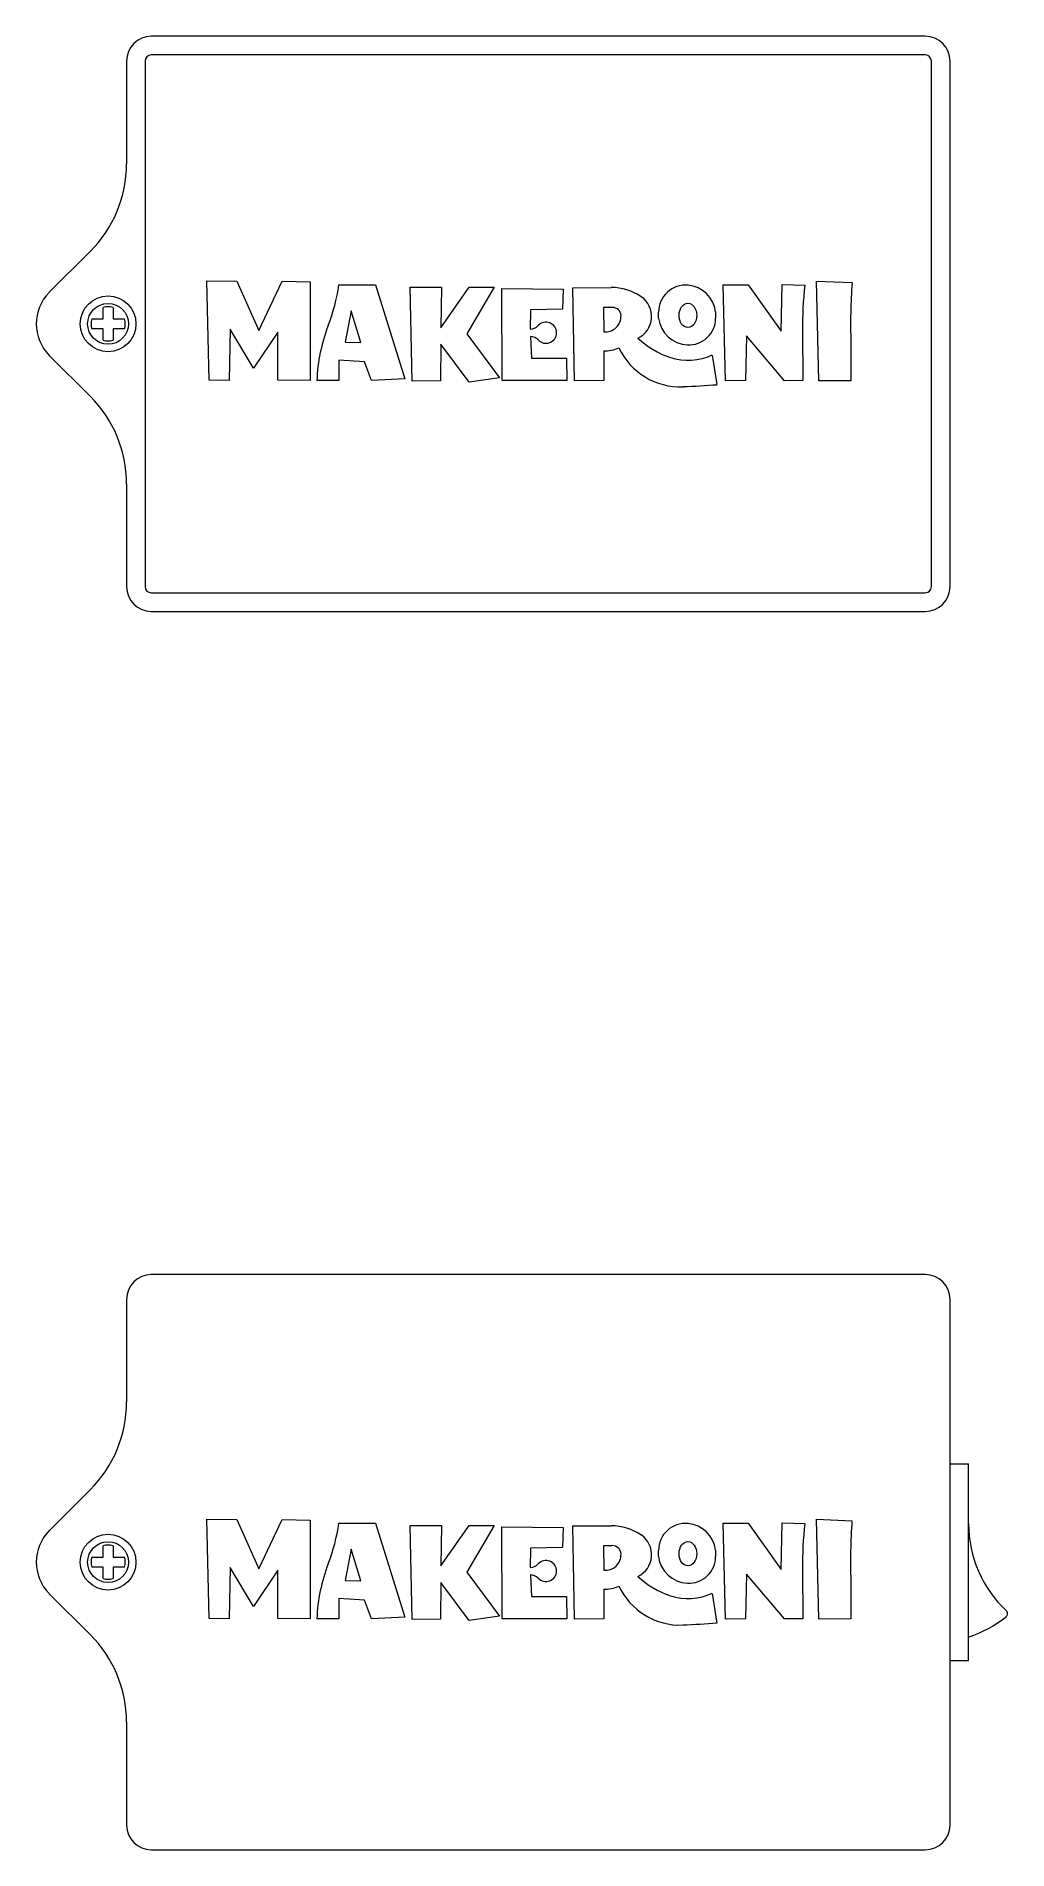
# Model space of a CAD drawing. Header units: millimetres. Extents: x -6 to 73, y -23 to 123.
import ezdxf

# ---------------------------------------------------------------- set-up
doc = ezdxf.new("R2010")
doc.units = ezdxf.units.MM

# ---------------------------------------------------------------- blocks, each defined once
blk = doc.blocks.new('A$C2FD37D32')
at = {"color": 5, "linetype": 'Continuous', "lineweight": 0, "extrusion": (0, 0, -1)}
for p, q in [((-130.1, 44.79), (-192.6, 44.79)), ((-194.6, 42.79), (-194.6, 34.49)), ((-128.1, 0.34), (-128.1, 42.79)), ((-128.1, 29.52), (-126.6, 29.52)), ((-126.6, 13.62), (-126.6, 29.52)), ((-197.53, 27.42), (-200.84, 24.11)), ((-187.94, 17.02), (-188.11, 25.05)), ((-188.11, 25.05), (-185.69, 25.02)), ((-185.69, 25.02), (-183.92, 21.03)), ((-183.92, 21.03), (-182.04, 25.02)), ((-182.04, 25.02), (-179.76, 24.95)), ((-179.76, 24.95), (-179.76, 16.99)), ((-138.69, 16.97), (-138.89, 25.03)), ((-138.89, 25.03), (-136.02, 24.91)), ((-177.45, 24.72), (-174.5, 24.71)), ((-174.5, 24.71), (-172.12, 17.12)), ((-171.54, 16.95), (-171.7, 24.54)), ((-171.7, 24.54), (-169.16, 24.54)), ((-169.16, 24.54), (-169.22, 21.26)), ((-169.22, 21.26), (-166.92, 24.53)), ((-164.91, 24.53), (-167.11, 20.76)), ((-166.92, 24.53), (-164.91, 24.53)), ((-164.29, 24.43), (-159.35, 24.36)), ((-164.27, 16.99), (-164.29, 24.43)), ((-159.35, 24.36), (-159.4, 22.75)), ((-158.56, 24.49), (-155.46, 24.51)), ((-158.43, 16.97), (-158.56, 24.49)), ((-146.23, 16.97), (-146.43, 24.71)), ((-146.43, 24.71), (-144.4, 24.71)), ((-144.4, 24.71), (-141.73, 20.98)), ((-141.73, 20.98), (-141.66, 24.74)), ((-141.66, 24.74), (-139.84, 24.69)), ((-196.84, 21.97), (-196.49, 21.97)), ((-196.49, 21.97), (-196.49, 22.32)), ((-195.69, 22.32), (-195.69, 21.97)), ((-195.69, 21.97), (-195.34, 21.97)), ((-176.45, 22.61), (-176.95, 20.09)), ((-175.68, 20.06), (-176.45, 22.61)), ((-161.99, 22.7), (-162.01, 21.13)), ((-159.4, 22.75), (-161.99, 22.7)), ((-156.09, 22.9), (-156.07, 20.93)), ((-155.38, 22.9), (-156.09, 22.9)), ((-151.64, 22.04), (-151.64, 22.52)), ((-147.03, 22.55), (-147.03, 22.02)), ((-196.49, 21.17), (-196.84, 21.17)), ((-196.49, 20.82), (-196.49, 21.17)), ((-195.69, 21.17), (-195.69, 20.82)), ((-195.34, 21.17), (-195.69, 21.17)), ((-186.23, 21.13), (-186.31, 16.99)), ((-184.34, 17.98), (-186.23, 21.13)), ((-182.37, 20.91), (-184.34, 17.98)), ((-182.37, 17.02), (-182.37, 20.91)), ((-167.11, 20.76), (-164.47, 17.21)), ((-161.99, 20.54), (-161.9, 18.8)), ((-144.55, 20.6), (-144.63, 17)), ((-141.46, 16.98), (-144.55, 20.6)), ((-140.01, 21), (-139.99, 17)), ((-176.95, 20.09), (-175.68, 20.06)), ((-169.22, 19.93), (-169.25, 16.97)), ((-166.92, 16.85), (-169.22, 19.93)), ((-156.07, 19.39), (-156.07, 16.99)), ((-147.31, 19.05), (-146.92, 16.65)), ((-136.12, 20.09), (-136.12, 16.98)), ((-200.84, 19.02), (-197.53, 15.72)), ((-177.46, 18.64), (-177.46, 17)), ((-175.39, 18.5), (-177.46, 18.64)), ((-174.81, 17), (-175.39, 18.5)), ((-161.9, 18.8), (-159.07, 18.79)), ((-159.07, 18.79), (-159.04, 16.99)), ((-186.31, 16.99), (-187.94, 17.02)), ((-179.76, 16.99), (-182.37, 17.02)), ((-177.46, 17), (-179.24, 16.99)), ((-172.12, 17.12), (-174.81, 17)), ((-169.25, 16.97), (-171.54, 16.95)), ((-164.47, 17.21), (-166.92, 16.85)), ((-159.04, 16.99), (-164.27, 16.99)), ((-156.07, 16.99), (-158.43, 16.97)), ((-144.63, 17), (-146.23, 16.97)), ((-139.99, 17), (-141.46, 16.98)), ((-136.12, 16.98), (-138.69, 16.97)), ((-128.1, 13.62), (-126.6, 13.62)), ((-194.6, 8.65), (-194.6, 0.34)), ((-192.6, -1.66), (-130.1, -1.66))]:
    blk.add_line(p, q, dxfattribs=at)
at = {"color": 5, "linetype": 'Continuous', "lineweight": 0}
for radius in [2.25, 1.65]:
    blk.add_circle((-196.09, 21.57), radius, dxfattribs=at)
for centre, radius, start, end in [((-192.6, 42.79), 2, 90, 180), ((-130.1, 42.79), 2, 0, 90), ((-204.6, 34.49), 10, 315, 0), ((-88.34, 21.58), 47.8, 176.014, 181.7887), ((-198.29, 21.57), 3.6, 135, 225), ((-192.66, 26.98), 15.38, 338.8617, 351.5523), ((-155.43, 20.3), 4.2, 55.3149, 90.418), ((-154.14, 22.17), 1.94, 295.4102, 55.3149), ((-149.46, 22.52), 2.18, 84.7003, 180), ((-149.48, 22.23), 2.47, 7.266, 84.7003), ((-106.59, 21.32), 33.42, 174.2048, 180.5446), ((-116.97, 24.67), 9.63, 180, 226.9956), ((-196.09, 21.57), 1.38, 163.14, 196.86), ((-196.09, 21.57), 1.38, 73.14, 106.86), ((-196.09, 21.57), 1.38, 343.14, 16.86), ((-155.92, 22.17), 1.25, 263.2107, 2.7048), ((-155.37, 22.2), 0.702, 2.7048, 90.1138), ((-149.17, 22.36), 2.5, 187.3281, 266.7757), ((-149.18, 22.02), 2.15, 266.7757, 0), ((-165.47, 16.47), 13.77, 158.8617, 177.8286), ((-162.02, 22.05), 0.915, 270.9959, 317.039), ((-161.99, 19.68), 0.865, 42.961, 90.3185), ((-160.73, 20.85), 0.849, 222.961, 137.039), ((-196.09, 21.57), 1.38, 253.14, 286.86), ((-155.99, 22.13), 2.74, 268.3505, 294.6677), ((-149.91, 21.93), 5.44, 204.8905, 272.6166), ((-148.59, 25.36), 6.83, 226.3443, 252.1863), ((-149.26, 23.29), 4.66, 252.1863, 294.724), ((-123.75, 17.41), 0.3, 308.8912, 46.9956), ((-154.84, 129.83), 113.45, 272.6166, 274.0025), ((-129.6, 24.67), 9.63, 288.1549, 308.8912), ((-204.6, 8.65), 10, 0, 45), ((-192.6, 0.34), 2, 180, 270), ((-130.1, 0.34), 2, 270, 0)]:
    blk.add_arc(centre, radius, start, end, dxfattribs=at)
blk.add_ellipse((-149.27, 22.25), major_axis=(0, 0.978), ratio=0.730674, dxfattribs=at)
for points, knots in [([(-197.41, 21.97), (-197.39, 21.97), (-197.36, 21.97), (-197.28, 21.97), (-197.23, 21.97), (-197.13, 21.97), (-197.08, 21.97), (-196.96, 21.97), (-196.9, 21.97), (-196.84, 21.97)], [2.5954273, 2.5954273, 2.5954273, 2.5954273, 2.6890302, 2.6890302, 2.8419764, 2.8419764, 3.0085141, 3.0085141, 3.1750518, 3.1750518, 3.1750518, 3.1750518]), ([(-196.49, 22.32), (-196.49, 22.37), (-196.49, 22.44), (-196.49, 22.55), (-196.49, 22.61), (-196.49, 22.71), (-196.49, 22.76), (-196.49, 22.84), (-196.49, 22.86), (-196.49, 22.89)], [4.6204562, 4.6204562, 4.6204562, 4.6204562, 4.7869939, 4.7869939, 4.9535316, 4.9535316, 5.1064778, 5.1064778, 5.2000808, 5.2000808, 5.2000808, 5.2000808]), ([(-195.69, 22.89), (-195.69, 22.86), (-195.69, 22.84), (-195.69, 22.76), (-195.69, 22.71), (-195.69, 22.61), (-195.69, 22.55), (-195.69, 22.44), (-195.69, 22.37), (-195.69, 22.32)], [2.5954273, 2.5954273, 2.5954273, 2.5954273, 2.6890302, 2.6890302, 2.8419764, 2.8419764, 3.0085141, 3.0085141, 3.1750518, 3.1750518, 3.1750518, 3.1750518]), ([(-195.34, 21.97), (-195.29, 21.97), (-195.22, 21.97), (-195.11, 21.97), (-195.05, 21.97), (-194.95, 21.97), (-194.9, 21.97), (-194.82, 21.97), (-194.8, 21.97), (-194.77, 21.97)], [4.6204562, 4.6204562, 4.6204562, 4.6204562, 4.7869939, 4.7869939, 4.9535316, 4.9535316, 5.1064778, 5.1064778, 5.2000808, 5.2000808, 5.2000808, 5.2000808]), ([(-196.84, 21.17), (-196.9, 21.17), (-196.96, 21.17), (-197.08, 21.17), (-197.13, 21.17), (-197.23, 21.17), (-197.28, 21.17), (-197.36, 21.17), (-197.39, 21.17), (-197.41, 21.17)], [4.6204562, 4.6204562, 4.6204562, 4.6204562, 4.7869939, 4.7869939, 4.9535316, 4.9535316, 5.1064778, 5.1064778, 5.2000808, 5.2000808, 5.2000808, 5.2000808]), ([(-196.49, 20.25), (-196.49, 20.27), (-196.49, 20.3), (-196.49, 20.38), (-196.49, 20.43), (-196.49, 20.53), (-196.49, 20.58), (-196.49, 20.7), (-196.49, 20.76), (-196.49, 20.82)], [2.5954273, 2.5954273, 2.5954273, 2.5954273, 2.6890302, 2.6890302, 2.8419764, 2.8419764, 3.0085141, 3.0085141, 3.1750518, 3.1750518, 3.1750518, 3.1750518]), ([(-195.69, 20.82), (-195.69, 20.76), (-195.69, 20.7), (-195.69, 20.58), (-195.69, 20.53), (-195.69, 20.43), (-195.69, 20.38), (-195.69, 20.3), (-195.69, 20.27), (-195.69, 20.25)], [4.6204562, 4.6204562, 4.6204562, 4.6204562, 4.7869939, 4.7869939, 4.9535316, 4.9535316, 5.1064778, 5.1064778, 5.2000808, 5.2000808, 5.2000808, 5.2000808]), ([(-194.77, 21.17), (-194.8, 21.17), (-194.82, 21.17), (-194.9, 21.17), (-194.95, 21.17), (-195.05, 21.17), (-195.11, 21.17), (-195.22, 21.17), (-195.29, 21.17), (-195.34, 21.17)], [2.5954273, 2.5954273, 2.5954273, 2.5954273, 2.6890302, 2.6890302, 2.8419764, 2.8419764, 3.0085141, 3.0085141, 3.1750518, 3.1750518, 3.1750518, 3.1750518])]:
    blk.add_open_spline(points, degree=3, knots=knots, dxfattribs=at)

msp = doc.modelspace()

# ---------------------------------------------------------------- linework, layer by layer
at = {"color": 5, "linetype": 'Continuous', "lineweight": 0, "extrusion": (0, 0, -1)}
for p, q in [((65.99, 123.22), (3.49, 123.22)), ((1.49, 121.22), (1.49, 112.92)), ((67.99, 78.78), (67.99, 121.22)), ((-1.44, 105.85), (-4.75, 102.55)), ((8.15, 95.45), (7.98, 103.48)), ((7.98, 103.48), (10.4, 103.45)), ((10.4, 103.45), (12.17, 99.46)), ((12.17, 99.46), (14.05, 103.45)), ((14.05, 103.45), (16.33, 103.39)), ((16.33, 103.39), (16.33, 95.42)), ((18.64, 103.15), (21.59, 103.14)), ((21.59, 103.14), (23.97, 95.56)), ((24.55, 95.38), (24.39, 102.97)), ((24.39, 102.97), (26.93, 102.97)), ((26.93, 102.97), (26.87, 99.69)), ((26.87, 99.69), (29.17, 102.96)), ((31.18, 102.96), (28.98, 99.19)), ((29.17, 102.96), (31.18, 102.96)), ((31.8, 102.86), (36.74, 102.79)), ((31.82, 95.42), (31.8, 102.86)), ((36.74, 102.79), (36.69, 101.18)), ((37.53, 102.92), (40.63, 102.94)), ((37.66, 95.4), (37.53, 102.92)), ((49.86, 95.4), (49.66, 103.14)), ((49.66, 103.14), (51.69, 103.14)), ((51.69, 103.14), (54.36, 99.41)), ((54.36, 99.41), (54.43, 103.17)), ((54.43, 103.17), (56.25, 103.12)), ((57.4, 95.4), (57.2, 103.46)), ((57.2, 103.46), (60.07, 103.34)), ((34.1, 101.13), (34.08, 99.57)), ((36.69, 101.18), (34.1, 101.13)), ((40, 101.33), (40.02, 99.36)), ((40.71, 101.33), (40, 101.33)), ((-0.75, 100.4), (-0.4, 100.4)), ((-0.4, 99.6), (-0.75, 99.6)), ((-0.4, 100.4), (-0.4, 100.75)), ((-0.4, 99.25), (-0.4, 99.6)), ((0.4, 100.75), (0.4, 100.4)), ((0.4, 100.4), (0.75, 100.4)), ((0.4, 99.6), (0.4, 99.25)), ((0.75, 99.6), (0.4, 99.6)), ((19.64, 101.04), (19.14, 98.52)), ((20.41, 98.49), (19.64, 101.04)), ((44.45, 100.47), (44.45, 100.95)), ((49.06, 100.98), (49.06, 100.45)), ((9.86, 99.56), (9.78, 95.42)), ((11.75, 96.41), (9.86, 99.56)), ((13.72, 99.34), (11.75, 96.41)), ((13.72, 95.45), (13.72, 99.34)), ((19.14, 98.52), (20.41, 98.49)), ((26.87, 98.36), (26.84, 95.4)), ((29.17, 95.28), (26.87, 98.36)), ((28.98, 99.19), (31.62, 95.64)), ((34.1, 98.97), (34.2, 97.23)), ((51.54, 99.03), (51.46, 95.43)), ((54.63, 95.41), (51.54, 99.03)), ((56.08, 99.43), (56.1, 95.43)), ((59.97, 98.52), (59.97, 95.41)), ((-4.75, 97.45), (-1.44, 94.15)), ((18.63, 97.08), (18.63, 95.43)), ((20.7, 96.93), (18.63, 97.08)), ((21.28, 95.43), (20.7, 96.93)), ((34.2, 97.23), (37.02, 97.22)), ((37.02, 97.22), (37.05, 95.42)), ((40.02, 97.82), (40.02, 95.43)), ((48.78, 97.48), (49.17, 95.09)), ((9.78, 95.42), (8.15, 95.45)), ((16.33, 95.42), (13.72, 95.45)), ((18.63, 95.43), (16.85, 95.42)), ((23.97, 95.56), (21.28, 95.43)), ((26.84, 95.4), (24.55, 95.38)), ((31.62, 95.64), (29.17, 95.28)), ((37.05, 95.42), (31.82, 95.42)), ((40.02, 95.43), (37.66, 95.4)), ((51.46, 95.43), (49.86, 95.4)), ((56.1, 95.43), (54.63, 95.41)), ((59.97, 95.41), (57.4, 95.4)), ((1.49, 87.08), (1.49, 78.78)), ((3.49, 76.78), (65.99, 76.78))]:
    msp.add_line(p, q, dxfattribs=at)
at = {"color": 1, "linetype": 'Continuous', "lineweight": 0, "extrusion": (0, 0, -1)}
for p, q in [((65.99, 121.72), (3.49, 121.72)), ((2.99, 121.22), (2.99, 78.78)), ((66.49, 78.78), (66.49, 121.22)), ((3.49, 78.28), (65.99, 78.28))]:
    msp.add_line(p, q, dxfattribs=at)
at = {"color": 5, "linetype": 'Continuous', "lineweight": 0}
for radius in [2.25, 1.65]:
    msp.add_circle((0, 100), radius, dxfattribs=at)
for centre, radius, start, end in [((3.49, 121.22), 2, 90, 180), ((65.99, 121.22), 2, 0, 90), ((-8.51, 112.92), 10, 315, 0), ((-2.2, 100), 3.6, 135, 225), ((3.43, 105.41), 15.38, 338.8617, 351.5523), ((40.66, 98.74), 4.2, 55.3149, 90.418), ((46.63, 100.95), 2.18, 84.7003, 180), ((46.61, 100.67), 2.47, 7.266, 84.7003), ((89.5, 99.75), 33.42, 174.2048, 180.5446), ((107.76, 100.01), 47.8, 176.014, 181.7887), ((0, 100), 1.38, 73.14, 106.86), ((40.72, 100.63), 0.702, 2.7048, 90.1138), ((41.95, 100.6), 1.94, 295.4102, 55.3149), ((0, 100), 1.38, 163.14, 196.86), ((0, 100), 1.38, 343.14, 16.86), ((30.62, 94.9), 13.77, 158.8617, 177.8286), ((34.07, 100.48), 0.915, 270.9959, 317.039), ((35.36, 99.28), 0.849, 222.961, 137.039), ((40.17, 100.61), 1.25, 263.2107, 2.7048), ((46.93, 100.79), 2.5, 187.3281, 266.7757), ((46.91, 100.45), 2.15, 266.7757, 0), ((0, 100), 1.38, 253.14, 286.86), ((34.11, 98.11), 0.865, 42.961, 90.3185), ((47.5, 103.79), 6.83, 226.3443, 252.1863), ((40.1, 100.56), 2.74, 268.3505, 294.6677), ((46.18, 100.36), 5.44, 204.8905, 272.6166), ((46.83, 101.72), 4.66, 252.1863, 294.724), ((-8.51, 87.08), 10, 0, 45), ((41.25, 208.26), 113.45, 272.6166, 274.0025), ((3.49, 78.78), 2, 180, 270), ((65.99, 78.78), 2, 270, 0)]:
    msp.add_arc(centre, radius, start, end, dxfattribs=at)
at = {"color": 1, "linetype": 'Continuous', "lineweight": 0}
for centre, start, end in [((3.49, 121.22), 90, 180), ((65.99, 121.22), 0, 90), ((3.49, 78.78), 180, 270), ((65.99, 78.78), 270, 0)]:
    msp.add_arc(centre, 0.5, start, end, dxfattribs=at)
at = {"color": 5, "linetype": 'Continuous', "lineweight": 0}
msp.add_ellipse((46.82, 100.68), major_axis=(0, 0.978), ratio=0.730674, dxfattribs=at)
for points, knots in [([(-0.4, 100.75), (-0.4, 100.81), (-0.4, 100.87), (-0.4, 100.99), (-0.4, 101.04), (-0.4, 101.14), (-0.4, 101.19), (-0.4, 101.27), (-0.4, 101.29), (-0.4, 101.32)], [4.6204562, 4.6204562, 4.6204562, 4.6204562, 4.7869939, 4.7869939, 4.9535316, 4.9535316, 5.1064778, 5.1064778, 5.2000808, 5.2000808, 5.2000808, 5.2000808]), ([(0.4, 101.32), (0.4, 101.29), (0.4, 101.27), (0.4, 101.19), (0.4, 101.14), (0.4, 101.04), (0.4, 100.99), (0.4, 100.87), (0.4, 100.81), (0.4, 100.75)], [2.5954273, 2.5954273, 2.5954273, 2.5954273, 2.6890302, 2.6890302, 2.8419764, 2.8419764, 3.0085141, 3.0085141, 3.1750518, 3.1750518, 3.1750518, 3.1750518]), ([(-1.32, 100.4), (-1.29, 100.4), (-1.27, 100.4), (-1.19, 100.4), (-1.14, 100.4), (-1.04, 100.4), (-0.99, 100.4), (-0.87, 100.4), (-0.81, 100.4), (-0.75, 100.4)], [2.5954273, 2.5954273, 2.5954273, 2.5954273, 2.6890302, 2.6890302, 2.8419764, 2.8419764, 3.0085141, 3.0085141, 3.1750518, 3.1750518, 3.1750518, 3.1750518]), ([(-0.75, 99.6), (-0.81, 99.6), (-0.87, 99.6), (-0.99, 99.6), (-1.04, 99.6), (-1.14, 99.6), (-1.19, 99.6), (-1.27, 99.6), (-1.29, 99.6), (-1.32, 99.6)], [4.6204562, 4.6204562, 4.6204562, 4.6204562, 4.7869939, 4.7869939, 4.9535316, 4.9535316, 5.1064778, 5.1064778, 5.2000808, 5.2000808, 5.2000808, 5.2000808]), ([(0.75, 100.4), (0.81, 100.4), (0.87, 100.4), (0.99, 100.4), (1.04, 100.4), (1.14, 100.4), (1.19, 100.4), (1.27, 100.4), (1.29, 100.4), (1.32, 100.4)], [4.6204562, 4.6204562, 4.6204562, 4.6204562, 4.7869939, 4.7869939, 4.9535316, 4.9535316, 5.1064778, 5.1064778, 5.2000808, 5.2000808, 5.2000808, 5.2000808]), ([(1.32, 99.6), (1.29, 99.6), (1.27, 99.6), (1.19, 99.6), (1.14, 99.6), (1.04, 99.6), (0.99, 99.6), (0.87, 99.6), (0.81, 99.6), (0.75, 99.6)], [2.5954273, 2.5954273, 2.5954273, 2.5954273, 2.6890302, 2.6890302, 2.8419764, 2.8419764, 3.0085141, 3.0085141, 3.1750518, 3.1750518, 3.1750518, 3.1750518]), ([(-0.4, 98.68), (-0.4, 98.71), (-0.4, 98.73), (-0.4, 98.81), (-0.4, 98.86), (-0.4, 98.96), (-0.4, 99.01), (-0.4, 99.13), (-0.4, 99.19), (-0.4, 99.25)], [2.5954273, 2.5954273, 2.5954273, 2.5954273, 2.6890302, 2.6890302, 2.8419764, 2.8419764, 3.0085141, 3.0085141, 3.1750518, 3.1750518, 3.1750518, 3.1750518]), ([(0.4, 99.25), (0.4, 99.19), (0.4, 99.13), (0.4, 99.01), (0.4, 98.96), (0.4, 98.86), (0.4, 98.81), (0.4, 98.73), (0.4, 98.71), (0.4, 98.68)], [4.6204562, 4.6204562, 4.6204562, 4.6204562, 4.7869939, 4.7869939, 4.9535316, 4.9535316, 5.1064778, 5.1064778, 5.2000808, 5.2000808, 5.2000808, 5.2000808])]:
    msp.add_open_spline(points, degree=3, knots=knots, dxfattribs=at)

# ---------------------------------------------------------------- block references
at = {"color": 177}
msp.add_blockref('A$C2FD37D32', (196.09, -21.57), dxfattribs=at)

doc.saveas('drawing.dxf')
